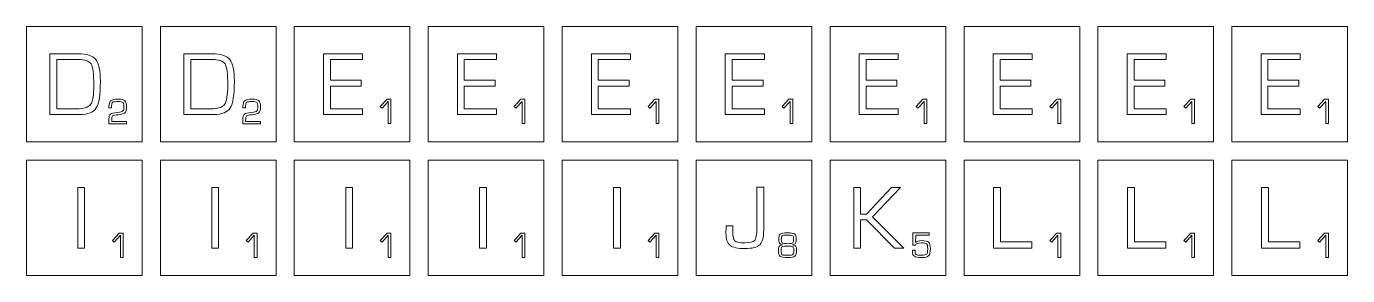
# Model space of a CAD drawing. Header units: millimetres. Extents: x -685 to 207, y -211 to 350.
# Drawn here: x -10 to 207, y 149 to 190 of the extents above; entities that cross this region are included whole.
import ezdxf

# ---------------------------------------------------------------- set-up
doc = ezdxf.new("R2010")
doc.units = ezdxf.units.MM
doc.layers.get('0').update_dxf_attribs({"linetype": 'CONTINUOUS', "lineweight": 25, "true_color": 0x000000})
doc.layers.add('letter', color=7, linetype='CONTINUOUS', lineweight=25, true_color=0x000000)
doc.layers.add('score', color=7, linetype='CONTINUOUS', lineweight=25, true_color=0x000000)

msp = doc.modelspace()

# ---------------------------------------------------------------- linework, layer by layer
at = {"lineweight": 5}
for p, q in [((9, 190), (-10, 190)), ((-10, 190), (-10, 171)), ((9, 171), (9, 190)), ((31, 190), (12, 190)), ((12, 190), (12, 171)), ((31, 171), (31, 190)), ((53, 190), (34, 190)), ((34, 190), (34, 171)), ((53, 171), (53, 190)), ((75, 190), (56, 190)), ((56, 190), (56, 171)), ((75, 171), (75, 190)), ((97, 190), (78, 190)), ((78, 190), (78, 171)), ((97, 171), (97, 190)), ((119, 190), (100, 190)), ((100, 190), (100, 171)), ((119, 171), (119, 190)), ((122, 190), (122, 171)), ((141, 190), (122, 190)), ((141, 171), (141, 190)), ((163, 190), (144, 190)), ((144, 190), (144, 171)), ((163, 171), (163, 190)), ((185, 190), (166, 190)), ((166, 190), (166, 171)), ((185, 171), (185, 190)), ((207, 190), (188, 190)), ((188, 190), (188, 171)), ((207, 171), (207, 190)), ((-10, 171), (9, 171)), ((12, 171), (31, 171)), ((34, 171), (53, 171)), ((56, 171), (75, 171)), ((78, 171), (97, 171)), ((100, 171), (119, 171)), ((122, 171), (141, 171)), ((144, 171), (163, 171)), ((166, 171), (185, 171)), ((188, 171), (207, 171)), ((9, 168), (-10, 168)), ((-10, 168), (-10, 149)), ((9, 149), (9, 168)), ((12, 168), (12, 149)), ((31, 168), (12, 168)), ((31, 149), (31, 168)), ((53, 168), (34, 168)), ((34, 168), (34, 149)), ((53, 149), (53, 168)), ((75, 168), (56, 168)), ((56, 168), (56, 149)), ((75, 149), (75, 168)), ((97, 168), (78, 168)), ((78, 168), (78, 149)), ((97, 149), (97, 168)), ((119, 168), (100, 168)), ((100, 168), (100, 149)), ((119, 149), (119, 168)), ((141, 168), (122, 168)), ((122, 168), (122, 149)), ((141, 149), (141, 168)), ((163, 168), (144, 168)), ((144, 168), (144, 149)), ((163, 149), (163, 168)), ((185, 168), (166, 168)), ((166, 168), (166, 149)), ((185, 149), (185, 168)), ((207, 168), (188, 168)), ((188, 168), (188, 149)), ((207, 149), (207, 168)), ((-10, 149), (9, 149)), ((12, 149), (31, 149)), ((34, 149), (53, 149)), ((56, 149), (75, 149)), ((78, 149), (97, 149)), ((100, 149), (119, 149)), ((122, 149), (141, 149)), ((144, 149), (163, 149)), ((166, 149), (185, 149)), ((188, 149), (207, 149))]:
    msp.add_line(p, q, dxfattribs=at)
at = {"layer": 'letter', "lineweight": 5}
for p, q in [((-6.15, 175.5), (-6.15, 185.5)), ((-6.15, 185.5), (-1.52, 185.5)), ((-1.53, 184.55), (-5.02, 184.55)), ((-5.02, 184.55), (-5.02, 176.45)), ((15.85, 175.5), (15.85, 185.5)), ((15.85, 185.5), (20.48, 185.5)), ((20.47, 184.55), (16.98, 184.55)), ((16.98, 184.55), (16.98, 176.45)), ((38.79, 175.5), (38.79, 185.5)), ((38.79, 185.5), (45.21, 185.5)), ((39.92, 184.55), (39.92, 181.14)), ((45.21, 184.55), (39.92, 184.55)), ((45.21, 185.5), (45.21, 184.55)), ((60.79, 175.5), (60.79, 185.5)), ((60.79, 185.5), (67.21, 185.5)), ((61.92, 184.55), (61.92, 181.14)), ((67.21, 184.55), (61.92, 184.55)), ((67.21, 185.5), (67.21, 184.55)), ((82.79, 175.5), (82.79, 185.5)), ((82.79, 185.5), (89.21, 185.5)), ((83.92, 184.55), (83.92, 181.14)), ((89.21, 184.55), (83.92, 184.55)), ((89.21, 185.5), (89.21, 184.55)), ((104.79, 175.5), (104.79, 185.5)), ((104.79, 185.5), (111.21, 185.5)), ((105.92, 184.55), (105.92, 181.14)), ((111.21, 184.55), (105.92, 184.55)), ((111.21, 185.5), (111.21, 184.55)), ((126.79, 175.5), (126.79, 185.5)), ((126.79, 185.5), (133.21, 185.5)), ((127.92, 184.55), (127.92, 181.14)), ((133.21, 184.55), (127.92, 184.55)), ((133.21, 185.5), (133.21, 184.55)), ((148.79, 175.5), (148.79, 185.5)), ((148.79, 185.5), (155.21, 185.5)), ((149.92, 184.55), (149.92, 181.14)), ((155.21, 184.55), (149.92, 184.55)), ((155.21, 185.5), (155.21, 184.55)), ((170.79, 175.5), (170.79, 185.5)), ((170.79, 185.5), (177.21, 185.5)), ((171.92, 184.55), (171.92, 181.14)), ((177.21, 184.55), (171.92, 184.55)), ((177.21, 185.5), (177.21, 184.55)), ((192.79, 175.5), (192.79, 185.5)), ((192.79, 185.5), (199.21, 185.5)), ((193.92, 184.55), (193.92, 181.14)), ((199.21, 184.55), (193.92, 184.55)), ((199.21, 185.5), (199.21, 184.55)), ((39.92, 181.14), (44.99, 181.14)), ((44.99, 180.19), (39.92, 180.19)), ((39.92, 180.19), (39.92, 176.45)), ((44.99, 181.14), (44.99, 180.19)), ((61.92, 181.14), (66.99, 181.14)), ((66.99, 180.19), (61.92, 180.19)), ((61.92, 180.19), (61.92, 176.45)), ((66.99, 181.14), (66.99, 180.19)), ((83.92, 181.14), (88.99, 181.14)), ((88.99, 180.19), (83.92, 180.19)), ((83.92, 180.19), (83.92, 176.45)), ((88.99, 181.14), (88.99, 180.19)), ((105.92, 181.14), (110.99, 181.14)), ((110.99, 180.19), (105.92, 180.19)), ((105.92, 180.19), (105.92, 176.45)), ((110.99, 181.14), (110.99, 180.19)), ((127.92, 181.14), (132.99, 181.14)), ((132.99, 180.19), (127.92, 180.19)), ((127.92, 180.19), (127.92, 176.45)), ((132.99, 181.14), (132.99, 180.19)), ((149.92, 181.14), (154.99, 181.14)), ((154.99, 180.19), (149.92, 180.19)), ((149.92, 180.19), (149.92, 176.45)), ((154.99, 181.14), (154.99, 180.19)), ((171.92, 181.14), (176.99, 181.14)), ((176.99, 180.19), (171.92, 180.19)), ((171.92, 180.19), (171.92, 176.45)), ((176.99, 181.14), (176.99, 180.19)), ((193.92, 181.14), (198.99, 181.14)), ((198.99, 180.19), (193.92, 180.19)), ((193.92, 180.19), (193.92, 176.45)), ((198.99, 181.14), (198.99, 180.19)), ((-5.02, 176.45), (-1.76, 176.45)), ((16.98, 176.45), (20.24, 176.45)), ((39.92, 176.45), (45.21, 176.45)), ((45.21, 176.45), (45.21, 175.5)), ((61.92, 176.45), (67.21, 176.45)), ((67.21, 176.45), (67.21, 175.5)), ((83.92, 176.45), (89.21, 176.45)), ((89.21, 176.45), (89.21, 175.5)), ((105.92, 176.45), (111.21, 176.45)), ((111.21, 176.45), (111.21, 175.5)), ((127.92, 176.45), (133.21, 176.45)), ((133.21, 176.45), (133.21, 175.5)), ((149.92, 176.45), (155.21, 176.45)), ((155.21, 176.45), (155.21, 175.5)), ((171.92, 176.45), (177.21, 176.45)), ((177.21, 176.45), (177.21, 175.5)), ((193.92, 176.45), (199.21, 176.45)), ((199.21, 176.45), (199.21, 175.5)), ((-1.23, 175.5), (-6.15, 175.5)), ((20.77, 175.5), (15.85, 175.5)), ((45.21, 175.5), (38.79, 175.5)), ((67.21, 175.5), (60.79, 175.5)), ((89.21, 175.5), (82.79, 175.5)), ((111.21, 175.5), (104.79, 175.5)), ((133.21, 175.5), (126.79, 175.5)), ((155.21, 175.5), (148.79, 175.5)), ((177.21, 175.5), (170.79, 175.5)), ((199.21, 175.5), (192.79, 175.5)), ((-1.56, 153.5), (-1.56, 163.5)), ((-1.56, 163.5), (-0.44, 163.5)), ((-0.44, 163.5), (-0.44, 153.5)), ((20.44, 153.5), (20.44, 163.5)), ((20.44, 163.5), (21.56, 163.5)), ((21.56, 163.5), (21.56, 153.5)), ((42.44, 153.5), (42.44, 163.5)), ((42.44, 163.5), (43.56, 163.5)), ((43.56, 163.5), (43.56, 153.5)), ((64.44, 153.5), (64.44, 163.5)), ((64.44, 163.5), (65.56, 163.5)), ((65.56, 163.5), (65.56, 153.5)), ((86.44, 153.5), (86.44, 163.5)), ((86.44, 163.5), (87.56, 163.5)), ((87.56, 163.5), (87.56, 153.5)), ((109.97, 156.68), (109.97, 163.55)), ((109.97, 163.55), (111.1, 163.55)), ((111.1, 163.55), (111.1, 156.5)), ((125.88, 153.5), (125.88, 163.5)), ((125.88, 163.5), (127.01, 163.5)), ((127.01, 163.5), (127.01, 159.13)), ((128, 159.13), (132.1, 163.5)), ((133.56, 163.5), (128.99, 158.68)), ((132.1, 163.5), (133.56, 163.5)), ((148.86, 153.5), (148.86, 163.5)), ((148.86, 163.5), (149.99, 163.5)), ((149.99, 163.5), (149.99, 154.55)), ((170.86, 153.5), (170.86, 163.5)), ((170.86, 163.5), (171.99, 163.5)), ((171.99, 163.5), (171.99, 154.55)), ((192.86, 153.5), (192.86, 163.5)), ((192.86, 163.5), (193.99, 163.5)), ((193.99, 163.5), (193.99, 154.55)), ((127.01, 159.13), (128, 159.13)), ((128.99, 158.68), (134.12, 153.5)), ((104.93, 157.19), (106.03, 157.19)), ((106.03, 157.19), (106.03, 157.01)), ((106.03, 157.01), (106.03, 156.24)), ((128, 158.18), (127.01, 158.18)), ((127.01, 158.18), (127.01, 153.5)), ((132.57, 153.5), (128, 158.18)), ((149.99, 154.55), (155.14, 154.55)), ((155.14, 154.55), (155.14, 153.5)), ((171.99, 154.55), (177.14, 154.55)), ((177.14, 154.55), (177.14, 153.5)), ((193.99, 154.55), (199.14, 154.55)), ((199.14, 154.55), (199.14, 153.5)), ((-0.44, 153.5), (-1.56, 153.5)), ((21.56, 153.5), (20.44, 153.5)), ((43.56, 153.5), (42.44, 153.5)), ((65.56, 153.5), (64.44, 153.5)), ((87.56, 153.5), (86.44, 153.5)), ((127.01, 153.5), (125.88, 153.5)), ((134.12, 153.5), (132.57, 153.5)), ((155.14, 153.5), (148.86, 153.5)), ((177.14, 153.5), (170.86, 153.5)), ((199.14, 153.5), (192.86, 153.5))]:
    msp.add_line(p, q, dxfattribs=at)
for points in [[(0.62, 183.82), (0.32, 184.31), (-0.4, 184.55), (-1.53, 184.55)], [(-1.52, 185.5), (-0.09, 185.5), (0.88, 185.18), (1.39, 184.55)], [(1.39, 184.55), (1.9, 183.92), (2.15, 182.72), (2.15, 180.94)], [(22.62, 183.82), (22.32, 184.31), (21.6, 184.55), (20.47, 184.55)], [(20.48, 185.5), (21.91, 185.5), (22.88, 185.18), (23.39, 184.55)], [(23.39, 184.55), (23.9, 183.92), (24.15, 182.72), (24.15, 180.94)], [(1.07, 180.37), (1.07, 182.19), (0.92, 183.34), (0.62, 183.82)], [(23.07, 180.37), (23.07, 182.19), (22.92, 183.34), (22.62, 183.82)], [(0.55, 177.17), (0.9, 177.65), (1.07, 178.72), (1.07, 180.37)], [(2.15, 180.94), (2.15, 178.77), (1.92, 177.32), (1.47, 176.59)], [(22.55, 177.17), (22.9, 177.65), (23.07, 178.72), (23.07, 180.37)], [(24.15, 180.94), (24.15, 178.77), (23.92, 177.32), (23.47, 176.59)], [(-1.76, 176.45), (-0.57, 176.45), (0.21, 176.69), (0.55, 177.17)], [(1.47, 176.59), (1.02, 175.86), (0.12, 175.5), (-1.23, 175.5)], [(20.24, 176.45), (21.43, 176.45), (22.21, 176.69), (22.55, 177.17)], [(23.47, 176.59), (23.02, 175.86), (22.12, 175.5), (20.77, 175.5)], [(104.9, 156.01), (104.9, 156.46), (104.91, 156.86), (104.93, 157.19)], [(109.62, 154.8), (109.85, 155.07), (109.97, 155.7), (109.97, 156.68)], [(111.1, 156.5), (111.1, 155.32), (110.88, 154.52), (110.45, 154.09)], [(105.57, 153.99), (105.13, 154.36), (104.9, 155.03), (104.9, 156.01)], [(106.03, 156.24), (106.03, 155.42), (106.14, 154.91), (106.36, 154.71)], [(106.36, 154.71), (106.58, 154.5), (107.12, 154.4), (107.99, 154.4)], [(107.99, 154.4), (108.84, 154.4), (109.39, 154.54), (109.62, 154.8)], [(110.45, 154.09), (110.02, 153.66), (109.21, 153.45), (108.03, 153.45)], [(108.03, 153.45), (106.84, 153.45), (106.02, 153.63), (105.57, 153.99)]]:
    msp.add_open_spline(points, degree=3, dxfattribs=at)
at = {"layer": 'score', "lineweight": 5}
for p, q in [((48.12, 176.8), (49.23, 178)), ((49.23, 178), (49.88, 178)), ((49.88, 178), (49.88, 174)), ((70.12, 176.8), (71.23, 178)), ((71.23, 178), (71.88, 178)), ((71.88, 178), (71.88, 174)), ((92.12, 176.8), (93.23, 178)), ((93.23, 178), (93.88, 178)), ((93.88, 178), (93.88, 174)), ((114.12, 176.8), (115.23, 178)), ((115.23, 178), (115.88, 178)), ((115.88, 178), (115.88, 174)), ((136.12, 176.8), (137.23, 178)), ((137.23, 178), (137.88, 178)), ((137.88, 178), (137.88, 174)), ((158.12, 176.8), (159.23, 178)), ((159.23, 178), (159.88, 178)), ((159.88, 178), (159.88, 174)), ((180.12, 176.8), (181.23, 178)), ((181.23, 178), (181.88, 178)), ((181.88, 178), (181.88, 174)), ((202.12, 176.8), (203.23, 178)), ((203.23, 178), (203.88, 178)), ((203.88, 178), (203.88, 174)), ((3.56, 176.62), (3.56, 176.82)), ((4, 176.62), (3.56, 176.62)), ((4, 176.92), (4, 176.62)), ((25.56, 176.62), (25.56, 176.82)), ((26, 176.62), (25.56, 176.62)), ((26, 176.92), (26, 176.62)), ((48.41, 176.53), (48.12, 176.8)), ((49.43, 177.66), (48.41, 176.53)), ((49.43, 174), (49.43, 177.66)), ((70.41, 176.53), (70.12, 176.8)), ((71.43, 177.66), (70.41, 176.53)), ((71.43, 174), (71.43, 177.66)), ((92.41, 176.53), (92.12, 176.8)), ((93.43, 177.66), (92.41, 176.53)), ((93.43, 174), (93.43, 177.66)), ((114.41, 176.53), (114.12, 176.8)), ((115.43, 177.66), (114.41, 176.53)), ((115.43, 174), (115.43, 177.66)), ((136.41, 176.53), (136.12, 176.8)), ((137.43, 177.66), (136.41, 176.53)), ((137.43, 174), (137.43, 177.66)), ((158.41, 176.53), (158.12, 176.8)), ((159.43, 177.66), (158.41, 176.53)), ((159.43, 174), (159.43, 177.66)), ((180.41, 176.53), (180.12, 176.8)), ((181.43, 177.66), (180.41, 176.53)), ((181.43, 174), (181.43, 177.66)), ((202.41, 176.53), (202.12, 176.8)), ((203.43, 177.66), (202.41, 176.53)), ((203.43, 174), (203.43, 177.66)), ((3.55, 173.98), (3.55, 174.73)), ((6.43, 173.98), (3.55, 173.98)), ((4.01, 174.5), (4.01, 174.36)), ((4.01, 174.36), (6.43, 174.36)), ((6.43, 174.36), (6.43, 173.98)), ((25.55, 173.98), (25.55, 174.73)), ((28.43, 173.98), (25.55, 173.98)), ((26.01, 174.5), (26.01, 174.36)), ((26.01, 174.36), (28.43, 174.36)), ((28.43, 174.36), (28.43, 173.98)), ((49.88, 174), (49.43, 174)), ((71.88, 174), (71.43, 174)), ((93.88, 174), (93.43, 174)), ((115.88, 174), (115.43, 174)), ((137.88, 174), (137.43, 174)), ((159.88, 174), (159.43, 174)), ((181.88, 174), (181.43, 174)), ((203.88, 174), (203.43, 174)), ((4.12, 154.8), (5.23, 156)), ((4.41, 154.53), (4.12, 154.8)), ((5.43, 155.66), (4.41, 154.53)), ((5.23, 156), (5.88, 156)), ((5.43, 152), (5.43, 155.66)), ((5.88, 156), (5.88, 152)), ((26.12, 154.8), (27.23, 156)), ((26.41, 154.53), (26.12, 154.8)), ((27.43, 155.66), (26.41, 154.53)), ((27.23, 156), (27.88, 156)), ((27.43, 152), (27.43, 155.66)), ((27.88, 156), (27.88, 152)), ((48.12, 154.8), (49.23, 156)), ((48.41, 154.53), (48.12, 154.8)), ((49.43, 155.66), (48.41, 154.53)), ((49.23, 156), (49.88, 156)), ((49.43, 152), (49.43, 155.66)), ((49.88, 156), (49.88, 152)), ((70.12, 154.8), (71.23, 156)), ((70.41, 154.53), (70.12, 154.8)), ((71.43, 155.66), (70.41, 154.53)), ((71.23, 156), (71.88, 156)), ((71.43, 152), (71.43, 155.66)), ((71.88, 156), (71.88, 152)), ((92.12, 154.8), (93.23, 156)), ((92.41, 154.53), (92.12, 154.8)), ((93.43, 155.66), (92.41, 154.53)), ((93.23, 156), (93.88, 156)), ((93.43, 152), (93.43, 155.66)), ((93.88, 156), (93.88, 152)), ((114.2, 154.07), (114.2, 154.08)), ((115.81, 154.08), (115.81, 154.07)), ((135.61, 153.99), (135.61, 156.02)), ((135.61, 156.02), (138.3, 156.02)), ((136.06, 155.64), (136.04, 154.43)), ((136.04, 154.43), (136.04, 154.43)), ((138.3, 155.64), (136.06, 155.64)), ((138.3, 156.02), (138.3, 155.64)), ((158.12, 154.8), (159.23, 156)), ((158.41, 154.53), (158.12, 154.8)), ((159.43, 155.66), (158.41, 154.53)), ((159.23, 156), (159.88, 156)), ((159.43, 152), (159.43, 155.66)), ((159.88, 156), (159.88, 152)), ((180.12, 154.8), (181.23, 156)), ((180.41, 154.53), (180.12, 154.8)), ((181.43, 155.66), (180.41, 154.53)), ((181.23, 156), (181.88, 156)), ((181.43, 152), (181.43, 155.66)), ((181.88, 156), (181.88, 152)), ((202.12, 154.8), (203.23, 156)), ((202.41, 154.53), (202.12, 154.8)), ((203.43, 155.66), (202.41, 154.53)), ((203.23, 156), (203.88, 156)), ((203.43, 152), (203.43, 155.66)), ((203.88, 156), (203.88, 152)), ((5.88, 152), (5.43, 152)), ((27.88, 152), (27.43, 152)), ((49.88, 152), (49.43, 152)), ((71.88, 152), (71.43, 152)), ((93.88, 152), (93.43, 152)), ((114.59, 152.35), (115.16, 152.34)), ((115.16, 152.34), (115.53, 152.36)), ((135.53, 153.01), (135.53, 153.16)), ((135.53, 153.16), (135.96, 153.16)), ((136.02, 153.99), (135.61, 153.99)), ((159.88, 152), (159.43, 152)), ((181.88, 152), (181.43, 152)), ((203.88, 152), (203.43, 152))]:
    msp.add_line(p, q, dxfattribs=at)
for points in [[(3.87, 177.78), (4.07, 177.94), (4.47, 178.02), (5.08, 178.02)], [(5.08, 178.02), (5.62, 178.02), (5.98, 177.93), (6.17, 177.76)], [(25.87, 177.78), (26.07, 177.94), (26.47, 178.02), (27.08, 178.02)], [(27.08, 178.02), (27.62, 178.02), (27.98, 177.93), (28.17, 177.76)], [(3.56, 176.82), (3.56, 177.3), (3.66, 177.62), (3.87, 177.78)], [(3.8, 175.56), (3.96, 175.69), (4.35, 175.79), (4.97, 175.86)], [(4.19, 177.52), (4.06, 177.43), (4, 177.23), (4, 176.92)], [(5.1, 177.64), (4.61, 177.64), (4.31, 177.6), (4.19, 177.52)], [(4.97, 175.86), (5.46, 175.92), (5.76, 175.99), (5.86, 176.09)], [(6.19, 175.8), (6.01, 175.64), (5.64, 175.53), (5.06, 175.47)], [(5.84, 177.49), (5.73, 177.59), (5.48, 177.64), (5.1, 177.64)], [(6.02, 176.82), (6.02, 177.16), (5.96, 177.38), (5.84, 177.49)], [(5.86, 176.09), (5.96, 176.18), (6.02, 176.42), (6.02, 176.82)], [(6.17, 177.76), (6.35, 177.59), (6.45, 177.26), (6.45, 176.76)], [(6.45, 176.76), (6.45, 176.28), (6.36, 175.96), (6.19, 175.8)], [(25.56, 176.82), (25.56, 177.3), (25.66, 177.62), (25.87, 177.78)], [(25.8, 175.56), (25.96, 175.69), (26.35, 175.79), (26.97, 175.86)], [(26.19, 177.52), (26.06, 177.43), (26, 177.23), (26, 176.92)], [(27.1, 177.64), (26.61, 177.64), (26.31, 177.6), (26.19, 177.52)], [(26.97, 175.86), (27.46, 175.92), (27.76, 175.99), (27.86, 176.09)], [(28.19, 175.8), (28.01, 175.64), (27.64, 175.53), (27.06, 175.47)], [(27.84, 177.49), (27.73, 177.59), (27.48, 177.64), (27.1, 177.64)], [(28.02, 176.82), (28.02, 177.16), (27.96, 177.38), (27.84, 177.49)], [(27.86, 176.09), (27.96, 176.18), (28.02, 176.42), (28.02, 176.82)], [(28.17, 177.76), (28.35, 177.59), (28.45, 177.26), (28.45, 176.76)], [(28.45, 176.76), (28.45, 176.28), (28.36, 175.96), (28.19, 175.8)], [(3.55, 174.73), (3.55, 175.15), (3.64, 175.43), (3.8, 175.56)], [(4.15, 175.26), (4.05, 175.17), (4.01, 174.92), (4.01, 174.5)], [(5.06, 175.47), (4.55, 175.42), (4.25, 175.35), (4.15, 175.26)], [(25.55, 174.73), (25.55, 175.15), (25.64, 175.43), (25.8, 175.56)], [(26.15, 175.26), (26.05, 175.17), (26.01, 174.92), (26.01, 174.5)], [(27.06, 175.47), (26.55, 175.42), (26.25, 175.35), (26.15, 175.26)], [(113.56, 155.01), (113.56, 155.43), (113.65, 155.71), (113.83, 155.84)], [(113.68, 154.35), (113.6, 154.46), (113.56, 154.69), (113.56, 155.01)], [(113.64, 153.81), (113.73, 153.93), (113.91, 154.02), (114.2, 154.07)], [(114.2, 154.08), (113.94, 154.14), (113.76, 154.23), (113.68, 154.35)], [(113.83, 155.84), (114.01, 155.98), (114.39, 156.04), (114.96, 156.04)], [(114.14, 155.55), (114.04, 155.48), (113.99, 155.28), (113.99, 154.95)], [(113.99, 154.95), (113.99, 154.63), (114.05, 154.43), (114.17, 154.36)], [(114.97, 155.66), (114.51, 155.66), (114.23, 155.62), (114.14, 155.55)], [(114.17, 154.36), (114.29, 154.29), (114.63, 154.25), (115.17, 154.25)], [(114.96, 156.04), (115.59, 156.04), (116, 155.98), (116.18, 155.85)], [(115.85, 155.56), (115.74, 155.63), (115.45, 155.66), (114.97, 155.66)], [(115.17, 154.25), (115.53, 154.25), (115.77, 154.3), (115.87, 154.39)], [(116.32, 154.34), (116.24, 154.22), (116.07, 154.13), (115.81, 154.08)], [(116.02, 155.01), (116.02, 155.31), (115.96, 155.49), (115.85, 155.56)], [(115.87, 154.39), (115.97, 154.48), (116.02, 154.68), (116.02, 155.01)], [(116.18, 155.85), (116.36, 155.72), (116.45, 155.43), (116.45, 154.98)], [(116.45, 154.98), (116.45, 154.67), (116.41, 154.46), (116.32, 154.34)], [(137.02, 154.38), (136.41, 154.38), (136.07, 154.25), (136.02, 153.99)], [(136.04, 154.43), (136.2, 154.65), (136.55, 154.76), (137.1, 154.76)], [(137.85, 154.21), (137.73, 154.32), (137.46, 154.38), (137.02, 154.38)], [(137.1, 154.76), (137.62, 154.76), (137.98, 154.67), (138.18, 154.48)], [(138.03, 153.44), (138.03, 153.84), (137.97, 154.1), (137.85, 154.21)], [(138.18, 154.48), (138.37, 154.3), (138.47, 153.96), (138.47, 153.46)], [(113.51, 153.09), (113.51, 153.44), (113.55, 153.68), (113.64, 153.81)], [(113.79, 152.17), (113.6, 152.31), (113.51, 152.62), (113.51, 153.09)], [(115.05, 151.96), (114.4, 151.96), (113.98, 152.03), (113.79, 152.17)], [(114.11, 153.75), (113.99, 153.67), (113.94, 153.46), (113.94, 153.12)], [(113.94, 153.12), (113.94, 152.8), (113.98, 152.6), (114.06, 152.5)], [(114.06, 152.5), (114.15, 152.4), (114.32, 152.35), (114.59, 152.35)], [(114.97, 153.87), (114.51, 153.87), (114.22, 153.83), (114.11, 153.75)], [(115.87, 153.75), (115.74, 153.83), (115.44, 153.87), (114.97, 153.87)], [(116.22, 152.19), (116.03, 152.03), (115.65, 151.96), (115.05, 151.96)], [(115.53, 152.36), (115.75, 152.39), (115.89, 152.46), (115.96, 152.56)], [(115.81, 154.07), (116.09, 154.01), (116.28, 153.92), (116.36, 153.81)], [(116.06, 153.18), (116.06, 153.48), (116, 153.67), (115.87, 153.75)], [(115.96, 152.56), (116.03, 152.67), (116.06, 152.88), (116.06, 153.18)], [(116.49, 153.15), (116.49, 152.66), (116.4, 152.34), (116.22, 152.19)], [(116.36, 153.81), (116.45, 153.69), (116.49, 153.47), (116.49, 153.15)], [(135.84, 152.19), (135.63, 152.33), (135.53, 152.6), (135.53, 153.01)], [(137.02, 151.98), (136.43, 151.98), (136.04, 152.05), (135.84, 152.19)], [(135.96, 153.16), (135.96, 152.8), (136.02, 152.58), (136.13, 152.49)], [(136.13, 152.49), (136.24, 152.4), (136.53, 152.36), (136.99, 152.36)], [(136.99, 152.36), (137.47, 152.36), (137.77, 152.42), (137.87, 152.53)], [(138.19, 152.26), (138.01, 152.07), (137.62, 151.98), (137.02, 151.98)], [(137.87, 152.53), (137.98, 152.64), (138.03, 152.94), (138.03, 153.44)], [(138.47, 153.46), (138.47, 152.85), (138.37, 152.45), (138.19, 152.26)]]:
    msp.add_open_spline(points, degree=3, dxfattribs=at)

doc.saveas('drawing.dxf')
